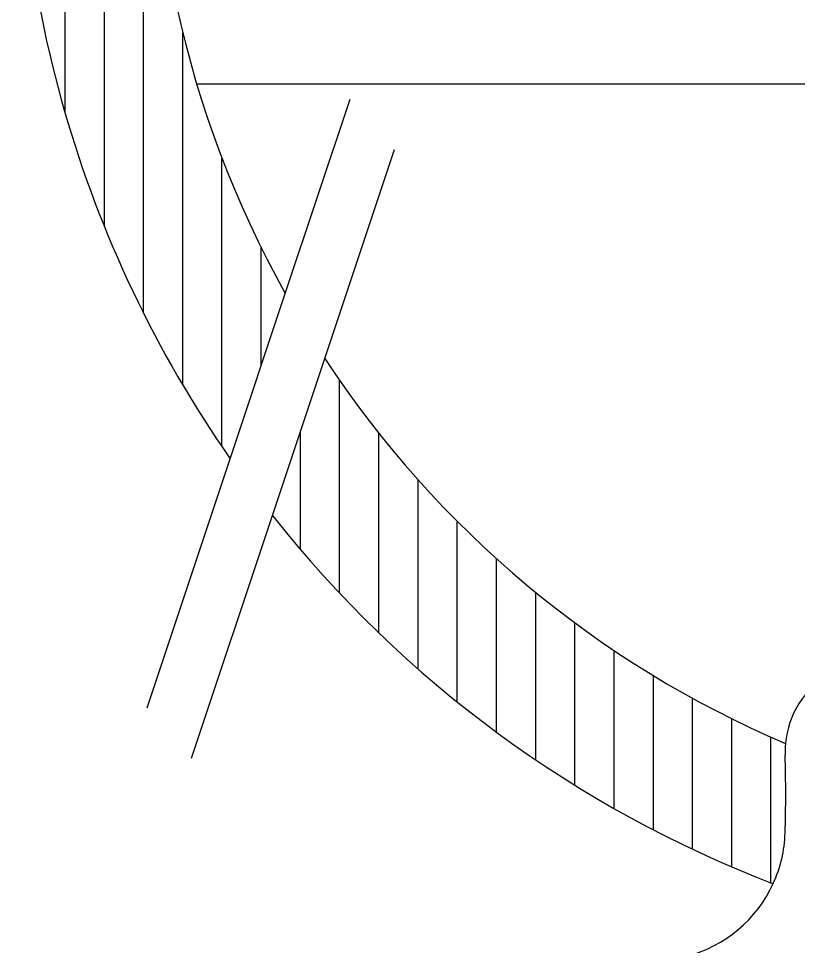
# Model space of a CAD drawing. Extents: x -1836 to 8857, y -4220 to 3051.
# Drawn here: x 8265 to 8377.1, y -776.3 to -643 of the extents above; entities that cross this region are included whole.
import ezdxf

# ---------------------------------------------------------------- set-up
doc = ezdxf.new("R2010")
doc.units = 0
doc.header["$MEASUREMENT"] = 0
doc.layers.get('0').update_dxf_attribs({"linetype": 'CONTINUOUS'})
doc.layers.add('15', color=1, linetype='CONTINUOUS')
doc.layers.add('25', color=2, linetype='CONTINUOUS')

msp = doc.modelspace()

# ---------------------------------------------------------------- linework, layer by layer
at = {"color": 0}
for p, q in [((8282.95, -685.33), (8282.95, -596.78)), ((8277.31, -672.88), (8277.31, -597.31)), ((8271.67, -656.6), (8271.67, -598.63)), ((8288.59, -695.65), (8288.59, -645.04)), ((8294.22, -704.52), (8294.22, -663.08)), ((8299.86, -692.89), (8299.86, -675.94)), ((8311.14, -725.56), (8311.14, -695)), ((8305.5, -719.28), (8305.5, -702.31)), ((8316.77, -731.25), (8316.77, -702.58)), ((8322.41, -736.43), (8322.41, -709.26)), ((8328.05, -741.17), (8328.05, -715.23)), ((8333.69, -745.51), (8333.69, -720.59)), ((8339.32, -749.49), (8339.32, -725.43)), ((8344.96, -753.14), (8344.96, -729.81)), ((8350.6, -756.49), (8350.6, -733.78)), ((8356.24, -759.54), (8356.24, -737.39)), ((8361.87, -762.33), (8361.87, -740.65)), ((8367.51, -764.87), (8367.51, -743.59)), ((8373.15, -767.16), (8373.15, -746.24))]:
    msp.add_line(p, q, dxfattribs=at)
at = {"layer": '15', "color": 1}
msp.add_line((8378.93, -652.43), (8290.59, -652.43), dxfattribs=at)
at = {"layer": '25'}
for p, q in [((8303.32, -682.51), (8312.63, -654.59)), ((8308.99, -691.84), (8319.01, -661.8)), ((8295.41, -706.24), (8303.32, -682.51)), ((8301.47, -714.39), (8308.99, -691.84)), ((8283.48, -742.02), (8295.41, -706.24)), ((8289.85, -749.23), (8301.47, -714.39))]:
    msp.add_line(p, q, dxfattribs=at)
at = {"layer": '25', "color": 2}
for radius, start, end in [(149.65, 175.228, 209.2018), (168.98, 177.2141, 214.9256), (149.65, 213.3814, 246.8964), (168.98, 218.3697, 249.0254)]:
    msp.add_arc((8433.96, -609.5), radius, start, end, dxfattribs=at)
at = {"layer": '25'}
for centre, radius, start, end in [((8388.35, -748.38), 13.18, 67.5876, 174.6176), ((8388.35, -748.38), 13.18, 174.6176, 181.8253), ((8199.56, -754.4), 175.71, 358.1747, 1.8253), ((8356.27, -759.39), 18.92, 335.3592, 358.1747), ((8356.27, -759.39), 18.92, 284.7632, 335.3592)]:
    msp.add_arc(centre, radius, start, end, dxfattribs=at)

doc.saveas('drawing.dxf')
